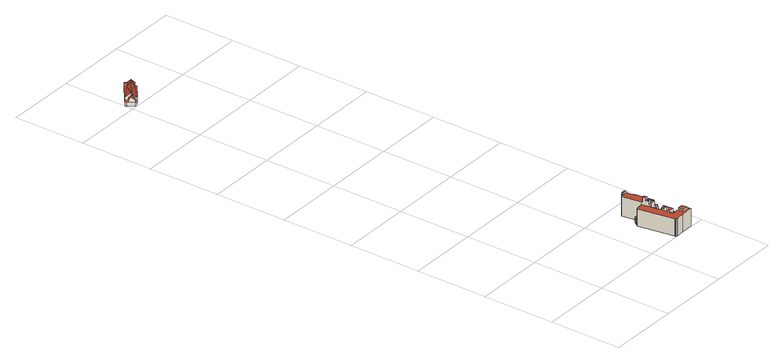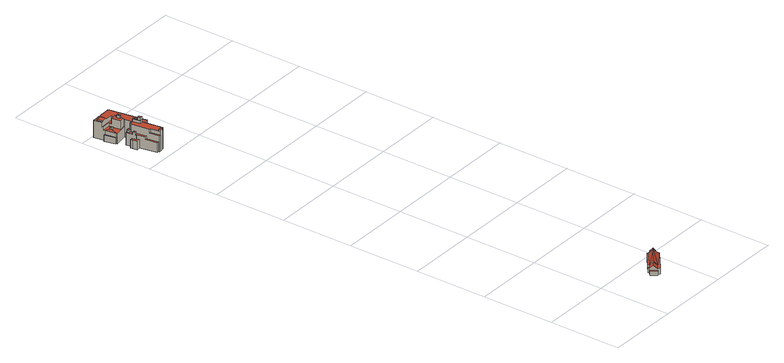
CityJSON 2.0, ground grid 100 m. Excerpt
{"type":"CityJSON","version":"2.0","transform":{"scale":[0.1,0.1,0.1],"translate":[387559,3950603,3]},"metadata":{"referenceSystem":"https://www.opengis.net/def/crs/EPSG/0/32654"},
"CityObjects":{
"building1":{"type":"Building","attributes":{"延べ面積換算係数":"1","大字・町コード":"25","町・丁目コード":"3","13+区市町村コード+大字・町コード+町・丁目コード":"13101025003","class":"3002","usage":"401","measuredHeight":34.6,"storeysAboveGround":1,"storeysBelowGround":0,"RiverFloodingRiskAttribute.description":"31","RiverFloodingRiskAttribute.rank":"1","RiverFloodingRiskAttribute.depth":0.26,"RiverFloodingRiskAttribute.adminType":"2","RiverFloodingRiskAttribute.scale":"2","HighTideRiskAttribute.description":"2","HighTideRiskAttribute.rank":"2","HighTideRiskAttribute.depth":0.8,"BuildingDetailAttribute.buildingRoofEdgeArea":1966.89,"BuildingDetailAttribute.fireproofStructureType":"1001","BuildingDetailAttribute.urbanPlanType":"21","BuildingDetailAttribute.areaClassificationType":"22","BuildingDetailAttribute.districtsAndZonesType":"10","BuildingDetailAttribute.landUseType":"212","BuildingDetailAttribute.detailedUsage":"1210","BuildingDetailAttribute.specifiedBuildingCoverageRate":80,"BuildingDetailAttribute.specifiedFloorAreaRate":700,"BuildingDetailAttribute.surveyYear":2021,"BuildingIDAttribute.prefecture":"13","BuildingIDAttribute.city":"13101","heritageComplexName":"学士会館","heritageRecordIds":"national_classified:279","heritageRecordNames":"学士会館","heritageRecordTypes":"建造物","heritageEntityClasses":"building_direct","heritageMatchMethod":"point_in_building"},"address":[{"country":"日本","locality":"東京都千代田区神田錦町三丁目"}],"geometry":[{"type":"Solid","lod":"2","boundaries":[[[[0,1,2,3,4,5,6,7,8,9,10,11,12,13,14,15,16,17,18,19,20,21,22,23,24,25,26,27,28,29,30,31,32,33,34,35,36,37,38,39,40,41,42,43,44,45,46,47,48,49,50,51]],[[52,53,54,55,56,57,58,59,60,61,62,63,64,65,66,67,68,69,70,71,72,73,74,75,76,77,78,79,80,81,82]],[[83,84,85,86,87,88,89]],[[90,91,92,93,94]],[[95,96,97,98,99,100,101]],[[102,103,104,105,106,107,108,109,110,111,112,113,114]],[[115,116,117,118]],[[119,120,121,122]],[[123,124,125,126]],[[127,128,129,130,131,132,133,134,135,136,137,138,139,140]],[[141,142,143,144]],[[145,146,147,148]],[[149,150,151,152]],[[153,154,155,156,157,158,159,160]],[[161,162,163,164]],[[112,111,103,102]],[[165,166,167,168]],[[169,170,171,172,99,98,173,174,175,176,177,178]],[[179,180,181,182,183,184,185,186,187,188,189,190,191,192,193,194,195,196,197,198,199,200,201]],[[202,203,204,205]],[[206,207,208,209]],[[210,211,212,213,214,215,216,217]],[[218,219,220,221,222,223]],[[143,142,128,127]],[[11,96,196,195,12]],[[101,92,91,198,197,95]],[[90,172,171,91]],[[48,185,184,49]],[[17,125,124,18]],[[7,157,156,8]],[[4,160,159,5]],[[135,187,186,61,60,193,192,140,139,167,166,136]],[[199,117,116,200]],[[163,174,173,164]],[[152,216,215,149]],[[45,87,86,46]],[[206,2,1,207]],[[40,85,84,41]],[[192,191,131,130,144,143,127,140]],[[169,209,208,170]],[[164,173,98,9,8,156,155,154,177,176,161]],[[197,196,96,95]],[[18,124,123,19]],[[44,43,89,88]],[[218,110,109,219]],[[166,165,137,136]],[[46,86,85,62,61,47]],[[106,58,213,212,107]],[[94,99,172,90]],[[149,215,214,150]],[[41,84,83,42]],[[44,88,87,45]],[[56,222,221,57]],[[21,81,80,79,78,77,76,75,27,26,25,24,23,22]],[[141,144,130,129]],[[34,68,67,35]],[[219,109,108,107,212,211,220]],[[218,223,82,81,21,20,126,111,110]],[[93,100,99,94]],[[133,132,190,189]],[[15,105,104,16]],[[142,141,129,128]],[[49,184,183,50]],[[6,158,157,7]],[[148,54,53,145]],[[47,61,186,185,48]],[[28,74,73,72,71,70,69,68,34,33,32,31,30,29]],[[178,177,154,153]],[[202,205,112,102]],[[151,217,216,152]],[[147,55,54,148]],[[200,116,115,201]],[[105,59,58,106]],[[2,206,209,169,178,153,160,4,3]],[[134,133,189,188]],[[132,131,191,190]],[[83,89,43,42]],[[5,159,158,6]],[[92,101,100,93]],[[103,125,17,16,104]],[[162,161,176,175]],[[111,126,125,103]],[[165,168,138,137]],[[118,0,51,115]],[[145,53,52,146]],[[37,65,64,38]],[[135,134,188,187]],[[205,204,113,112]],[[27,75,74,28]],[[35,67,66,36]],[[59,105,15,14,60]],[[62,85,40,39,63]],[[193,60,14,13,194]],[[122,121,182,181]],[[12,195,194,13]],[[38,64,63,39]],[[204,203,114,113]],[[119,122,181,180]],[[203,202,102,114]],[[10,97,96,11]],[[36,66,65,37]],[[9,98,97,10]],[[210,57,221,220,211]],[[150,214,213,58,57,210,217,151]],[[146,52,82,223,222,56,55,147]],[[19,123,126,20]],[[120,119,180,179]],[[168,167,139,138]],[[162,175,174,163]],[[0,118,117,199,198,91,171,170,208,207,1]],[[51,50,183,182,121,120,179,201,115]]]],"semantics":{"surfaces":[{"type":"GroundSurface"},{"type":"RoofSurface"},{"type":"WallSurface"}],"values":[[0,1,1,1,1,1,1,1,1,1,1,1,1,1,1,1,1,1,1,1,1,1,1,2,2,2,2,2,2,2,2,2,2,2,2,2,2,2,2,2,2,2,2,2,2,2,2,2,2,2,2,2,2,2,2,2,2,2,2,2,2,2,2,2,2,2,2,2,2,2,2,2,2,2,2,2,2,2,2,2,2,2,2,2,2,2,2,2,2,2,2,2,2,2,2,2,2,2,2,2,2,2,2,2,2,2,2,2,2,2,2]]}}]},
"building2":{"type":"Building","attributes":{"延べ面積換算係数":"1","大字・町コード":"47","町・丁目コード":"1","13+区市町村コード+大字・町コード+町・丁目コード":"13101047001","class":"3001","usage":"422","measuredHeight":13.7,"storeysAboveGround":2,"storeysBelowGround":0,"RiverFloodingRiskAttribute.description":"31","RiverFloodingRiskAttribute.rank":"1","RiverFloodingRiskAttribute.depth":0.117,"RiverFloodingRiskAttribute.adminType":"2","RiverFloodingRiskAttribute.scale":"2","HighTideRiskAttribute.description":"2","HighTideRiskAttribute.rank":"1","HighTideRiskAttribute.depth":0.18,"BuildingDetailAttribute.buildingRoofEdgeArea":660.36,"BuildingDetailAttribute.fireproofStructureType":"1002","BuildingDetailAttribute.urbanPlanType":"21","BuildingDetailAttribute.areaClassificationType":"22","BuildingDetailAttribute.districtsAndZonesType":"10","BuildingDetailAttribute.landUseType":"214","BuildingDetailAttribute.detailedUsage":"1123","BuildingDetailAttribute.specifiedBuildingCoverageRate":80,"BuildingDetailAttribute.specifiedFloorAreaRate":500,"BuildingDetailAttribute.surveyYear":2021,"BuildingIDAttribute.prefecture":"13","BuildingIDAttribute.city":"13101","heritageComplexName":"カトリック神田教会聖堂","heritageRecordIds":"national_classified:298","heritageRecordNames":"カトリック神田教会聖堂","heritageRecordTypes":"建造物","heritageEntityClasses":"building_direct","heritageMatchMethod":"point_in_building"},"address":[{"country":"日本","locality":"東京都千代田区西神田一丁目"}],"geometry":[{"type":"Solid","lod":"2","boundaries":[[[[224,225,226,227,228,229,230,231,232,233,234,235,236,237]],[[238,239,240,241]],[[242,238,243]],[[244,245,246,247]],[[248,249,247,246]],[[250,251,243]],[[252,253,238,242]],[[240,254,255,241]],[[255,254,256,257,258,251]],[[259,260,261,262]],[[250,243,238]],[[263,264,265,266]],[[267,268,269,270,271,272,273,274,275,276]],[[258,243,251]],[[235,234,263,266]],[[230,229,261,260]],[[232,231,259,262]],[[231,230,260,259]],[[238,253,265,264]],[[269,245,244,270]],[[238,264,263,234,233,239]],[[240,239,233,232,262,261,229,228,257,256,254]],[[266,265,253,252,236,235]],[[270,244,247,249,267,276,237,236,252,242,243,258,271]],[[238,241,255,251,250]],[[268,248,246,245,269]],[[227,226,273,272]],[[272,271,258,257,228,227]],[[267,249,248,268]],[[224,237,276,275]],[[226,225,274,273]],[[225,224,275,274]]]],"semantics":{"surfaces":[{"type":"GroundSurface"},{"type":"RoofSurface"},{"type":"WallSurface"}],"values":[[0,1,1,1,1,1,1,1,1,1,1,1,1,1,2,2,2,2,2,2,2,2,2,2,2,2,2,2,2,2,2,2]]}}]}
},
"vertices":[
[1608,854,4],[1610,836,4],[1631,839,4],[1659,681,4],[1673,602,4],[1723,609,4],[1732,537,4],[1736,516,4],[1701,510,4],[1713,429,4],[1643,420,4],[1641,437,4],[1574,429,4],[1572,447,4],[1551,445,4],[1575,302,4],[1758,333,4],[1759,322,4],[1772,325,4],[1802,169,4],[1783,166,4],[1811,17,4],[1735,14,4],[1714,13,4],[1704,13,4],[1678,12,4],[1668,12,4],[1642,11,4],[1631,11,4],[1605,10,4],[1596,10,4],[1569,9,4],[1561,9,4],[1534,8,4],[1525,8,4],[1516,8,4],[1508,12,4],[1503,17,4],[1500,26,4],[1420,531,4],[1451,537,4],[1448,552,4],[1443,556,4],[1485,608,4],[1491,603,4],[1515,606,4],[1524,548,4],[1536,550,4],[1494,816,4],[1533,823,4],[1530,842,4],[1593,852,4],[1776,131,244],[1790,51,244],[1708,49,244],[1705,128,244],[1599,123,244],[1593,168,244],[1577,291,244],[1575,302,244],[1551,445,244],[1536,550,244],[1451,537,244],[1420,531,244],[1500,26,244],[1503,17,244],[1508,12,244],[1516,8,244],[1525,8,244],[1534,8,244],[1561,9,244],[1569,9,244],[1596,10,244],[1605,10,244],[1631,11,244],[1642,11,244],[1668,12,244],[1678,12,244],[1704,13,244],[1714,13,244],[1735,14,244],[1811,17,244],[1790,131,244],[1443,556,74],[1448,552,74],[1451,537,74],[1524,548,74],[1515,606,74],[1491,603,74],[1485,608,74],[1691,465,208],[1661,461,208],[1659,461,208],[1663,429,208],[1695,434,208],[1638,458,174],[1641,437,174],[1643,420,174],[1713,429,174],[1695,434,174],[1663,429,174],[1659,461,174],[1716,225,144],[1759,322,144],[1758,333,144],[1575,302,144],[1577,291,144],[1648,303,144],[1666,177,144],[1671,145,144],[1787,149,144],[1783,166,144],[1720,195,144],[1700,192,144],[1695,222,144],[1593,852,232],[1612,717,232],[1626,719,232],[1608,854,232],[1595,828,300],[1591,852,300],[1543,844,300],[1547,820,300],[1802,169,88],[1772,325,88],[1759,322,88],[1783,166,88],[1555,452,314],[1550,489,314],[1576,493,314],[1581,455,314],[1577,455,314],[1579,436,314],[1600,439,314],[1584,547,314],[1537,540,314],[1538,535,314],[1572,540,314],[1577,502,314],[1544,497,314],[1550,451,314],[1576,493,324],[1550,489,324],[1555,452,324],[1581,455,324],[1790,51,261],[1776,131,261],[1705,128,261],[1708,49,261],[1603,256,294],[1582,253,294],[1588,208,294],[1609,210,294],[1680,559,118],[1694,561,118],[1696,548,118],[1701,510,118],[1736,516,118],[1732,537,118],[1723,609,118],[1673,602,118],[1696,548,208],[1665,544,208],[1669,514,208],[1700,518,208],[1572,540,350],[1538,535,350],[1544,497,350],[1577,502,350],[1659,681,174],[1632,677,174],[1661,461,174],[1691,465,174],[1700,518,174],[1669,514,174],[1665,544,174],[1696,548,174],[1694,561,174],[1680,559,174],[1591,852,280],[1595,828,280],[1547,820,280],[1543,844,280],[1530,842,280],[1533,823,280],[1494,816,280],[1536,550,280],[1537,540,280],[1584,547,280],[1600,439,280],[1579,436,280],[1577,455,280],[1550,451,280],[1551,445,280],[1572,447,280],[1574,429,280],[1641,437,280],[1638,458,280],[1661,461,280],[1626,719,280],[1612,717,280],[1593,852,280],[1716,225,172],[1695,222,172],[1700,192,172],[1720,195,172],[1631,839,140],[1610,836,140],[1632,677,140],[1659,681,140],[1593,168,260],[1666,177,260],[1648,303,260],[1577,291,260],[1582,253,260],[1603,256,260],[1609,210,260],[1588,208,260],[1787,149,186],[1671,145,186],[1666,177,186],[1593,168,186],[1599,123,186],[1790,131,186],
[91,7011,13],[70,7013,13],[6,7093,13],[10,7121,13],[322,7373,13],[340,7350,13],[365,7370,13],[427,7294,13],[402,7274,13],[403,7272,13],[373,7247,13],[386,7231,13],[146,7037,13],[137,7048,13],[342,7222,92],[403,7272,92],[374,7309,133],[313,7259,133],[137,7048,92],[101,7094,150],[78,7122,92],[28,7082,92],[50,7054,133],[101,7094,133],[74,7025,92],[124,7065,92],[311,7261,150],[277,7303,92],[146,7037,92],[355,7206,92],[344,7345,92],[283,7296,92],[340,7350,92],[322,7373,92],[52,7154,92],[427,7294,66],[365,7370,66],[340,7350,66],[402,7274,66],[373,7247,65],[342,7222,65],[355,7206,65],[386,7231,65],[124,7065,63],[74,7025,63],[28,7082,63],[78,7122,63],[52,7154,63],[10,7121,63],[6,7093,63],[70,7013,63],[91,7011,63],[137,7048,63]
]}
